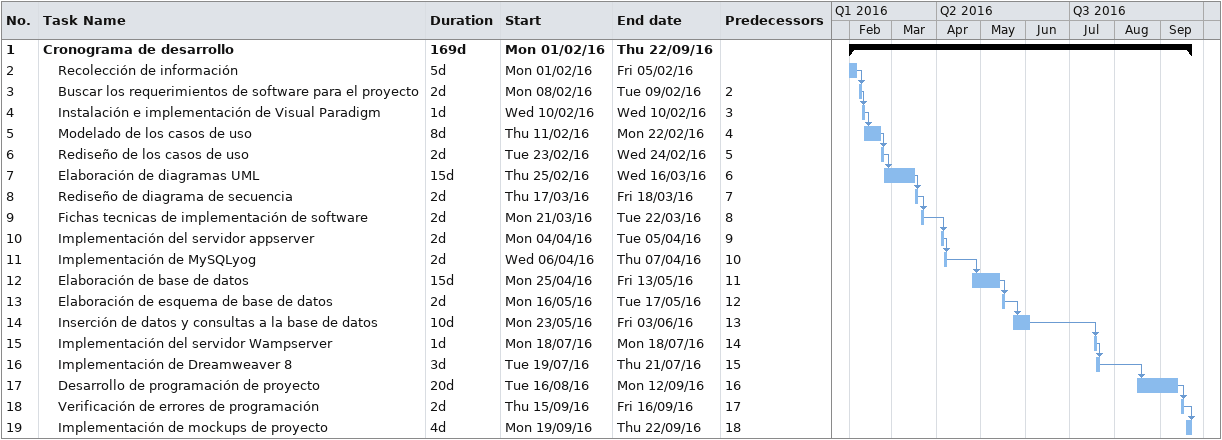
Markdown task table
| ID | Level | Task | Duration | Start | Finish | Predecessors |
|---|---|---|---|---|---|---|
| 1 | 1 | **Cronograma de desarrollo** | 169d | 2016-02-01 | 2016-09-22 |  |
| 2 | 2 | Recolección de información | 5d | 2016-02-01 | 2016-02-05 |  |
| 3 | 2 | Buscar los requerimientos de software para el proyecto | 2d | 2016-02-08 | 2016-02-09 | 2 |
| 4 | 2 | Instalación e implementación de Visual Paradigm | 1d | 2016-02-10 | 2016-02-10 | 3 |
| 5 | 2 | Modelado de los casos de uso | 8d | 2016-02-11 | 2016-02-22 | 4 |
| 6 | 2 | Rediseño de los casos de uso | 2d | 2016-02-23 | 2016-02-24 | 5 |
| 7 | 2 | Elaboración de diagramas UML | 15d | 2016-02-25 | 2016-03-16 | 6 |
| 8 | 2 | Rediseño de diagrama de secuencia | 2d | 2016-03-17 | 2016-03-18 | 7 |
| 9 | 2 | Fichas tecnicas de implementación de software | 2d | 2016-03-21 | 2016-03-22 | 8 |
| 10 | 2 | Implementación del servidor appserver | 2d | 2016-04-04 | 2016-04-05 | 9 |
| 11 | 2 | Implementación de MySQLyog | 2d | 2016-04-06 | 2016-04-07 | 10 |
| 12 | 2 | Elaboración de base de datos | 15d | 2016-04-25 | 2016-05-13 | 11 |
| 13 | 2 | Elaboración de esquema de base de datos | 2d | 2016-05-16 | 2016-05-17 | 12 |
| 14 | 2 | Inserción de datos y consultas a la base de datos | 10d | 2016-05-23 | 2016-06-03 | 13 |
| 15 | 2 | Implementación del servidor Wampserver | 1d | 2016-07-18 | 2016-07-18 | 14 |
| 16 | 2 | Implementación de Dreamweaver 8 | 3d | 2016-07-19 | 2016-07-21 | 15 |
| 17 | 2 | Desarrollo de programación de proyecto | 20d | 2016-08-16 | 2016-09-12 | 16 |
| 18 | 2 | Verificación de errores de programación | 2d | 2016-09-15 | 2016-09-16 | 17 |
| 19 | 2 | Implementación de mockups de proyecto | 4d | 2016-09-19 | 2016-09-22 | 18 |
